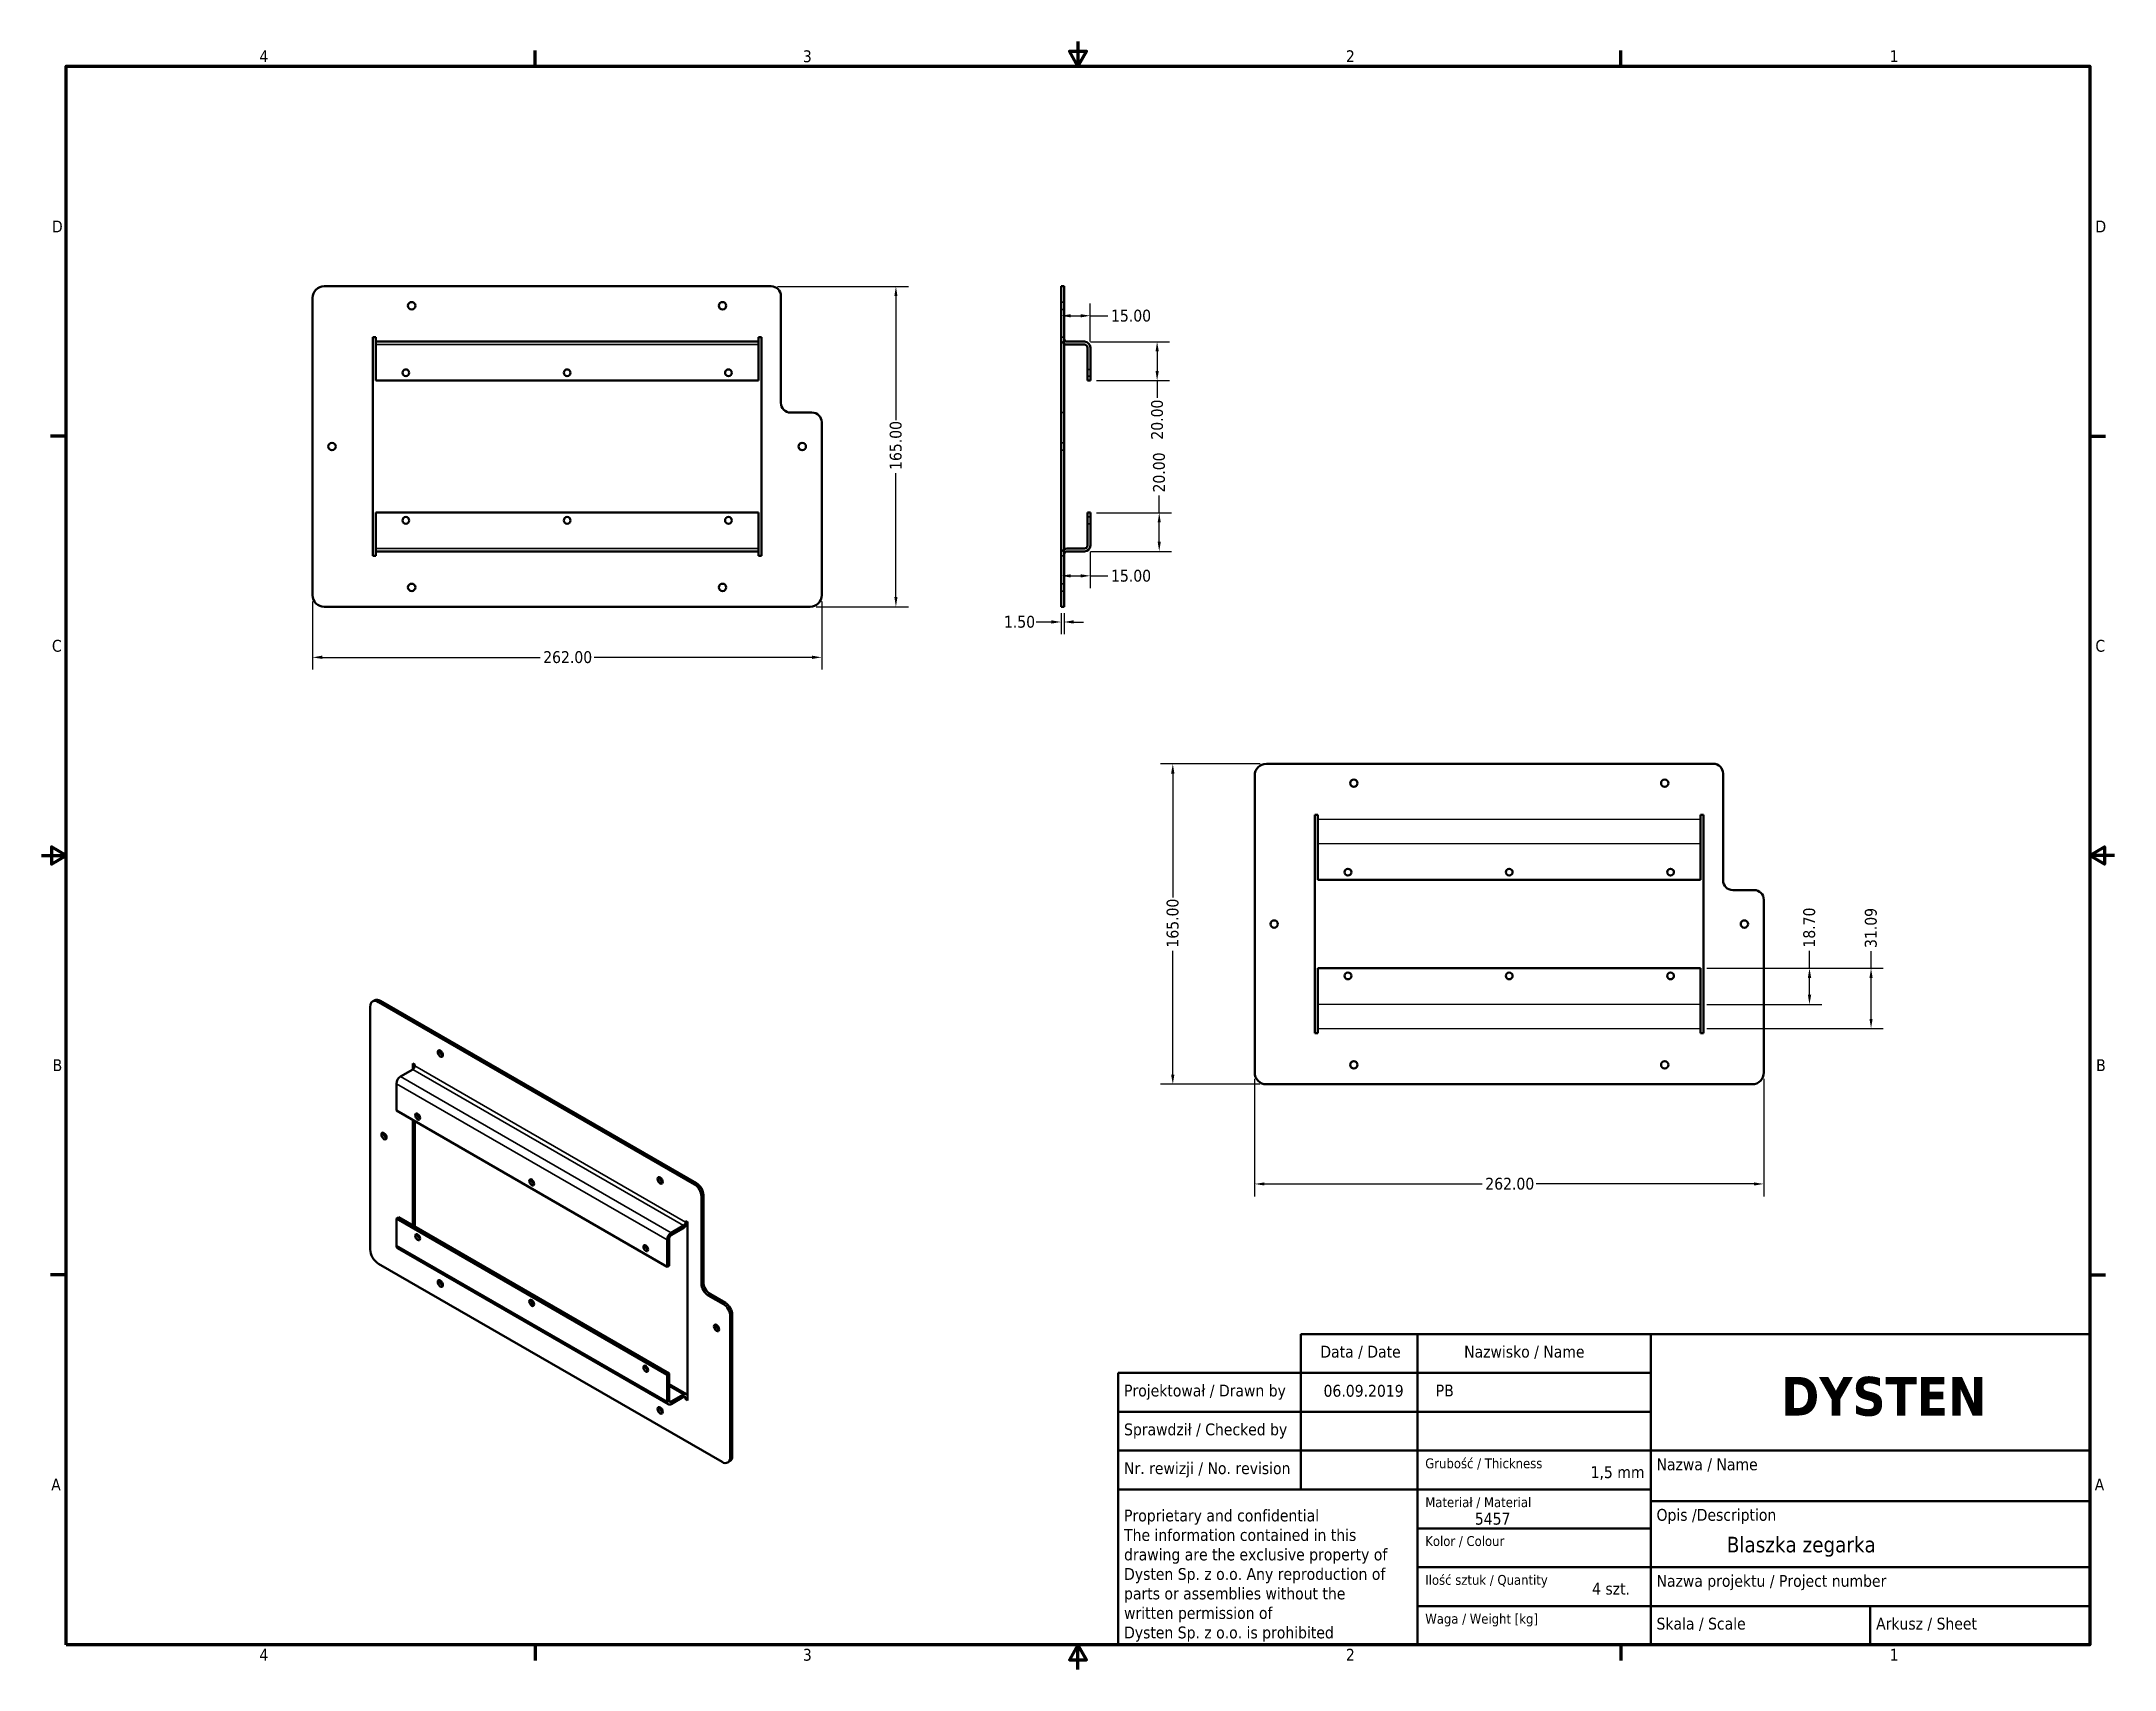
# Model space of a CAD drawing. Header units: millimetres. Extents: x 25 to 1092, y 13 to 851.
import ezdxf
from ezdxf.enums import TextEntityAlignment as Align

# ---------------------------------------------------------------- set-up
doc = ezdxf.new("R2010")
doc.units = ezdxf.units.MM
doc.header["$LTSCALE"] = 2
for name, color, linetype, lineweight in [('Linia środkowa zgięcia (ANSI)', 7, 'Continuous', 25), ('Obramowanie (ANSI)', 7, 'Continuous', 70), ('Tytuł (ANSI)', 7, 'Continuous', 50), ('Ukryty (ANSI)', 7, 'Continuous', 35), ('Widoczne (ANSI)', 7, 'Continuous', 50), ('Widoczne wąskie (ANSI)', 7, 'Continuous', 35), ('Wymiar (ANSI)', 7, 'Continuous', 25)]:
    doc.layers.add(name, color=color, linetype=linetype, lineweight=lineweight)
doc.styles.add('Styl tekstu42', font='tahoma.ttf')
doc.styles.add('Tekst notatki (ANSI)', font='tahoma.ttf')
doc.dimstyles.new('Domyślne - mm (ANSI)', dxfattribs={"dimscale": 2, "dimtxt": 3.048, "dimasz": 2.5, "dimexe": 3.175, "dimexo": 1.6002, "dimgap": 0.8, "dimtad": 0, "dimtoh": 1, "dimrnd": 1e-08, "dimzin": 4, "dimdsep": 46, "dimtxsty": 'Tekst notatki (ANSI)', "dimcen": 0.09, "dimdle": 10, "dimclrd": 256, "dimclre": 256, "dimclrt": 256, "dimadec": 1, "dimazin": 1, "dimtfac": 1, "dimtofl": 0, "dimtmove": 0, "dimatfit": 3, "dimfxl": 1, "dimtolj": 1, "dimtzin": 4, "dimlwd": -1, "dimlwe": -1, "dimarcsym": 0})

# ---------------------------------------------------------------- blocks, each defined once
blk = doc.blocks.new('Ramki Default Border')
at = {"layer": 'Obramowanie (ANSI)'}
for p, q in [((139.7, 419.1), (139.7, 423.16)), ((419.1, 419.1), (419.1, 423.16)), ((19.05, 323.85), (14.99, 323.85)), ((539.75, 323.85), (543.81, 323.85)), ((19.05, 107.95), (14.99, 107.95)), ((539.75, 107.95), (543.81, 107.95)), ((139.7, 12.7), (139.7, 8.64)), ((419.1, 12.7), (419.1, 8.64))]:
    blk.add_line(p, q, dxfattribs=at)
at = {"layer": 'Obramowanie (ANSI)', "flags": 128}
for points in [[(279.4, 425.45), (279.4, 419.1), (277.2, 422.91), (281.6, 422.91), (279.4, 419.1)], [(19.05, 12.7), (19.05, 419.1), (539.75, 419.1), (539.75, 12.7), (19.05, 12.7)], [(12.7, 215.9), (19.05, 215.9), (15.24, 218.1), (15.24, 213.7), (19.05, 215.9)], [(546.1, 215.9), (539.75, 215.9), (543.56, 218.1), (543.56, 213.7), (539.75, 215.9)], [(279.4, 6.35), (279.4, 12.7), (277.2, 8.89), (281.6, 8.89), (279.4, 12.7)]]:
    blk.add_lwpolyline(points, dxfattribs=at)
at = {"layer": 'Obramowanie (ANSI)', "char_height": 3.05, "attachment_point": 7, "style": 'Tekst notatki (ANSI)'}
for s, insert in [('4', (68.79, 420.12)), ('3', (208.6, 420.05)), ('2', (348.33, 420.12)), ('1', (488.26, 420.12)), ('D', (15.39, 376.3)), ('D', (541.17, 376.3)), ('C', (15.39, 268.3)), ('C', (541.17, 268.3)), ('B', (15.58, 160.4)), ('B', (541.36, 160.4)), ('A', (15.21, 52.45)), ('A', (540.99, 52.45)), ('4', (68.79, 8.64)), ('3', (208.6, 8.57)), ('2', (348.33, 8.64)), ('1', (488.26, 8.64))]:
    blk.add_mtext(s, dxfattribs=dict(at, insert=insert))
blk = doc.blocks.new('Tabelki rysunkowe Tabelka new')
at = {"layer": 'Tytuł (ANSI)'}
for p, q in [((529, 115), (326, 115)), ((326, 115), (326, 109)), ((356, 115), (356, 35)), ((416, 115), (416, 35)), ((529, 115), (529, 35)), ((326, 109), (326, 75)), ((279, 35), (279, 105)), ((279, 105), (356, 105)), ((356, 105), (416, 105)), ((356, 95), (279, 95)), ((356, 95), (416, 95)), ((356, 85), (279, 85)), ((356, 85), (416, 85)), ((416, 85), (529, 85)), ((356, 75), (279, 75)), ((356, 75), (416, 75)), ((416, 72), (529, 72)), ((356, 65), (416, 65)), ((356, 55), (416, 55)), ((416, 55), (529, 55)), ((356, 45), (416, 45)), ((416, 45), (529, 45)), ((472.5, 45), (472.5, 35)), ((529, 35), (279, 35))]:
    blk.add_line(p, q, dxfattribs=at)
at = {"layer": 'Tytuł (ANSI)', "style": 'Tekst notatki (ANSI)'}
for s, insert, char_height, attachment_point in [('Nazwisko / Name', (368, 112), 3.048, 1), ('Data / Date', (331, 112), 3.048, 1), ('Projektował / Drawn by', (280.5, 102), 3.048, 1), ('\\fTahoma|b1|i0;\\H10.0000;DYSTEN', (476, 104), 10, 2), ('Sprawdził / Checked by', (280.5, 92), 3.048, 1), ('Nr. rewizji / No. revision', (280.5, 82), 3.048, 1), ('\\fTahoma|b0|i0;\\H2.5400;Grubość / Thickness', (358, 83), 2.54, 1), ('Nazwa / Name', (417.5, 83), 3.048, 1), ('\\fTahoma|b0|i0;\\H2.5400;Materiał / Material', (358, 73), 2.54, 1), ('Opis /Description ', (417.5, 70), 3.048, 1), ('\\fTahoma|b0|i0;\\H2.5400;Kolor / Colour', (358, 63), 2.54, 1), ('\\fTahoma|b0|i0;\\H2.5400;Ilość sztuk / Quantity', (358, 53), 2.54, 1), ('Nazwa projektu / Project number', (417.5, 53), 3.048, 1), ('\\fTahoma|b0|i0;\\H2.5400;Waga / Weight [kg]', (358, 43), 2.54, 1), ('Skala / Scale', (417.5, 42), 3.048, 1), ('Arkusz / Sheet', (474, 42), 3.048, 1)]:
    blk.add_mtext(s, dxfattribs=dict(at, insert=insert, char_height=char_height, attachment_point=attachment_point))
at = {"layer": 'Tytuł (ANSI)', "insert": (280.5, 69.84), "char_height": 3.048, "attachment_point": 1, "line_spacing_factor": 0.987884, "style": 'Tekst notatki (ANSI)'}
blk.add_mtext('Proprietary and confidential\\PThe information contained in this\\Pdrawing are the exclusive property of\\PDysten Sp. z o.o. Any reproduction of\\Pparts or assemblies without the\\Pwritten permission of\\PDysten Sp. z o.o. is prohibited', dxfattribs=at)
at = {"layer": 'Tytuł (ANSI)'}
for tag, p, height, style in [('Data_001', (331.83, 98.89), 3.05, 'Tekst notatki (ANSI)'), ('Projektował_001', (360.69, 98.95), 3.05, 'Tekst notatki (ANSI)'), ('Grubość_materiału_001', (400.54, 77.94), 3.05, 'Tekst notatki (ANSI)'), ('Materiał_001', (370.75, 65.95), 3.05, 'Tekst notatki (ANSI)'), ('Nazwa_części_001', (435.59, 58.82), 4, 'Styl tekstu42'), ('Ilość_sztuk_001', (400.92, 47.95), 3.05, 'Tekst notatki (ANSI)')]:
    blk.add_attdef(tag, p, '', height=height, dxfattribs=dict(at, style=style))
at = {"layer": 'Tytuł (ANSI)', "style": 'Tekst notatki (ANSI)'}
for tag, p in [('kiedy_sprawdził', (332, 92)), ('Kto_zatwierdził', (361, 92)), ('Nr_części', (465.47, 80.14)), ('RAL', (395.29, 61)), ('Nr_projektu', (499.73, 51)), ('Waga', (401, 41))]:
    blk.add_attdef(tag, text='', height=3.05, dxfattribs=at).set_placement(p, align=Align.TOP_LEFT)
blk = doc.blocks.new('*D5')
at = {"layer": 'Defpoints', "color": 0, "transparency": 16777216}
for p in [(562.1, 696.3), (599.5, 696.3), (565.1, 676.3)]:
    blk.add_point(p, dxfattribs=at)
at = {"layer": 'Wymiar (ANSI)', "transparency": 16777216}
for p, q in [((565.3, 696.3), (605.9, 696.3)), ((599.5, 691.3), (599.5, 681.3)), ((568.3, 676.3), (605.9, 676.3)), ((599.5, 676.3), (599.5, 667.5))]:
    blk.add_line(p, q, dxfattribs=at)
for points in [[(598.7, 691.3), (600.4, 691.3), (599.5, 696.3)], [(598.7, 681.3), (600.4, 681.3), (599.5, 676.3)]]:
    blk.add_solid(points, dxfattribs=at)
at = {"layer": 'Wymiar (ANSI)', "transparency": 16777216, "insert": (596.4, 645.9), "char_height": 6.1, "attachment_point": 1, "rotation": 90, "style": 'Tekst notatki (ANSI)'}
blk.add_mtext('\\A1;20.00', dxfattribs=at)
blk = doc.blocks.new('*D6')
at = {"layer": 'Defpoints', "color": 0, "transparency": 16777216}
for p in [(550.1, 709.7), (550.1, 709.7), (565.1, 693.3)]:
    blk.add_point(p, dxfattribs=at)
at = {"layer": 'Wymiar (ANSI)', "transparency": 16777216}
for p, q in [((565.1, 696.5), (565.1, 716)), ((555.1, 709.7), (560.1, 709.7)), ((565.1, 709.7), (574.2, 709.7))]:
    blk.add_line(p, q, dxfattribs=at)
for points in [[(555.1, 710.5), (555.1, 708.8), (550.1, 709.7)], [(560.1, 710.5), (560.1, 708.8), (565.1, 709.7)]]:
    blk.add_solid(points, dxfattribs=at)
at = {"layer": 'Wymiar (ANSI)', "transparency": 16777216, "insert": (575.8, 712.8), "char_height": 6.1, "attachment_point": 1, "style": 'Tekst notatki (ANSI)'}
blk.add_mtext('\\A1;15.00', dxfattribs=at)
blk = doc.blocks.new('*D7')
at = {"layer": 'Defpoints', "color": 0, "transparency": 16777216}
for p in [(565.1, 608.3), (562.1, 588.3), (600.6, 588.3)]:
    blk.add_point(p, dxfattribs=at)
at = {"layer": 'Wymiar (ANSI)', "transparency": 16777216}
for p, q in [((568.3, 608.3), (607, 608.3)), ((600.6, 608.3), (600.6, 617.1)), ((600.6, 593.3), (600.6, 603.3)), ((565.3, 588.3), (607, 588.3))]:
    blk.add_line(p, q, dxfattribs=at)
for points in [[(599.8, 603.3), (601.4, 603.3), (600.6, 608.3)], [(599.8, 593.3), (601.4, 593.3), (600.6, 588.3)]]:
    blk.add_solid(points, dxfattribs=at)
at = {"layer": 'Wymiar (ANSI)', "transparency": 16777216, "insert": (597.4, 618.7), "char_height": 6.1, "attachment_point": 1, "rotation": 90, "style": 'Tekst notatki (ANSI)'}
blk.add_mtext('\\A1;20.00', dxfattribs=at)
blk = doc.blocks.new('*D8')
at = {"layer": 'Defpoints', "color": 0, "transparency": 16777216}
for p in [(565.1, 591.3), (550.1, 575.8), (550.1, 575.8)]:
    blk.add_point(p, dxfattribs=at)
at = {"layer": 'Wymiar (ANSI)', "transparency": 16777216}
for p, q in [((565.1, 588.1), (565.1, 569.4)), ((555.1, 575.8), (560.1, 575.8)), ((565.1, 575.8), (574.2, 575.8))]:
    blk.add_line(p, q, dxfattribs=at)
for points in [[(555.1, 576.6), (555.1, 574.9), (550.1, 575.8)], [(560.1, 576.6), (560.1, 574.9), (565.1, 575.8)]]:
    blk.add_solid(points, dxfattribs=at)
at = {"layer": 'Wymiar (ANSI)', "transparency": 16777216, "insert": (575.8, 578.9), "char_height": 6.1, "attachment_point": 1, "style": 'Tekst notatki (ANSI)'}
blk.add_mtext('\\A1;15.00', dxfattribs=at)
blk = doc.blocks.new('*D9')
at = {"layer": 'Defpoints', "color": 0, "transparency": 16777216}
for p in [(550.1, 559.8), (551.6, 559.8), (551.6, 552)]:
    blk.add_point(p, dxfattribs=at)
at = {"layer": 'Wymiar (ANSI)', "transparency": 16777216}
for p, q in [((550.1, 556.6), (550.1, 545.7)), ((551.6, 556.6), (551.6, 545.7)), ((545.1, 552), (537.3, 552)), ((556.6, 552), (561.6, 552))]:
    blk.add_line(p, q, dxfattribs=at)
for points in [[(545.1, 552.9), (545.1, 551.2), (550.1, 552)], [(556.6, 552.9), (556.6, 551.2), (551.6, 552)]]:
    blk.add_solid(points, dxfattribs=at)
at = {"layer": 'Wymiar (ANSI)', "transparency": 16777216, "insert": (520.7, 555.2), "char_height": 6.1, "attachment_point": 1, "style": 'Tekst notatki (ANSI)'}
blk.add_mtext('\\A1;1.50', dxfattribs=at)
blk = doc.blocks.new('*D10')
at = {"layer": 'Defpoints', "color": 0, "transparency": 16777216}
for p in [(164.9, 565.8), (426.9, 565.8), (426.9, 533.8)]:
    blk.add_point(p, dxfattribs=at)
at = {"layer": 'Wymiar (ANSI)', "transparency": 16777216}
for p, q in [((164.9, 562.6), (164.9, 527.5)), ((426.9, 562.6), (426.9, 527.5)), ((169.9, 533.8), (282, 533.8)), ((421.9, 533.8), (309.8, 533.8))]:
    blk.add_line(p, q, dxfattribs=at)
for points in [[(169.9, 534.7), (169.9, 533), (164.9, 533.8)], [(421.9, 534.7), (421.9, 533), (426.9, 533.8)]]:
    blk.add_solid(points, dxfattribs=at)
at = {"layer": 'Wymiar (ANSI)', "transparency": 16777216, "insert": (283.6, 537), "char_height": 6.1, "attachment_point": 1, "style": 'Tekst notatki (ANSI)'}
blk.add_mtext('\\A1;262.00', dxfattribs=at)
blk = doc.blocks.new('*D11')
at = {"layer": 'Defpoints', "color": 0, "transparency": 16777216}
for p in [(400.9, 724.8), (420.9, 559.8), (465.1, 559.8)]:
    blk.add_point(p, dxfattribs=at)
at = {"layer": 'Wymiar (ANSI)', "transparency": 16777216}
for p, q in [((404.1, 724.8), (471.5, 724.8)), ((465.1, 719.8), (465.1, 656)), ((465.1, 564.8), (465.1, 628.7)), ((424.1, 559.8), (471.5, 559.8))]:
    blk.add_line(p, q, dxfattribs=at)
for points in [[(464.3, 719.8), (465.9, 719.8), (465.1, 724.8)], [(464.3, 564.8), (465.9, 564.8), (465.1, 559.8)]]:
    blk.add_solid(points, dxfattribs=at)
at = {"layer": 'Wymiar (ANSI)', "transparency": 16777216, "insert": (461.9, 630.3), "char_height": 6.1, "attachment_point": 1, "rotation": 90, "style": 'Tekst notatki (ANSI)'}
blk.add_mtext('\\A1;165.00', dxfattribs=at)
blk = doc.blocks.new('*D12')
at = {"layer": 'Defpoints', "color": 0, "transparency": 16777216}
for p in [(655.7, 479), (607.6, 314), (655.7, 314)]:
    blk.add_point(p, dxfattribs=at)
at = {"layer": 'Wymiar (ANSI)', "transparency": 16777216}
for p, q in [((652.5, 479), (601.2, 479)), ((607.6, 474), (607.6, 410.2)), ((607.6, 319), (607.6, 382.8)), ((652.5, 314), (601.2, 314))]:
    blk.add_line(p, q, dxfattribs=at)
for points in [[(606.7, 474), (608.4, 474), (607.6, 479)], [(606.7, 319), (608.4, 319), (607.6, 314)]]:
    blk.add_solid(points, dxfattribs=at)
at = {"layer": 'Wymiar (ANSI)', "transparency": 16777216, "insert": (604.4, 384.4), "char_height": 6.1, "attachment_point": 1, "rotation": 90, "style": 'Tekst notatki (ANSI)'}
blk.add_mtext('\\A1;165.00', dxfattribs=at)
blk = doc.blocks.new('*D13')
at = {"layer": 'Defpoints', "color": 0, "transparency": 16777216}
for p in [(649.7, 320), (911.7, 320), (911.7, 262.7)]:
    blk.add_point(p, dxfattribs=at)
at = {"layer": 'Wymiar (ANSI)', "transparency": 16777216}
for p, q in [((649.7, 316.8), (649.7, 256.3)), ((911.7, 316.8), (911.7, 256.3)), ((654.7, 262.7), (766.8, 262.7)), ((906.7, 262.7), (794.6, 262.7))]:
    blk.add_line(p, q, dxfattribs=at)
for points in [[(654.7, 263.5), (654.7, 261.9), (649.7, 262.7)], [(906.7, 263.5), (906.7, 261.9), (911.7, 262.7)]]:
    blk.add_solid(points, dxfattribs=at)
at = {"layer": 'Wymiar (ANSI)', "transparency": 16777216, "insert": (768.4, 265.9), "char_height": 6.1, "attachment_point": 1, "style": 'Tekst notatki (ANSI)'}
blk.add_mtext('\\A1;262.00', dxfattribs=at)
blk = doc.blocks.new('*D14')
at = {"layer": 'Defpoints', "color": 0, "transparency": 16777216}
for p in [(879.2, 373.8), (879.2, 342.7), (966.9, 342.7)]:
    blk.add_point(p, dxfattribs=at)
at = {"layer": 'Wymiar (ANSI)', "transparency": 16777216}
for p, q in [((882.4, 373.8), (973.2, 373.8)), ((966.9, 373.8), (966.9, 382.6)), ((966.9, 347.7), (966.9, 368.8)), ((882.4, 342.7), (973.2, 342.7))]:
    blk.add_line(p, q, dxfattribs=at)
for points in [[(966.1, 368.8), (967.7, 368.8), (966.9, 373.8)], [(966.1, 347.7), (967.7, 347.7), (966.9, 342.7)]]:
    blk.add_solid(points, dxfattribs=at)
at = {"layer": 'Wymiar (ANSI)', "transparency": 16777216, "insert": (963.7, 384.2), "char_height": 6.1, "attachment_point": 1, "rotation": 90, "style": 'Tekst notatki (ANSI)'}
blk.add_mtext('\\A1;31.09', dxfattribs=at)
blk = doc.blocks.new('*D15')
at = {"layer": 'Defpoints', "color": 0, "transparency": 16777216}
for p in [(879.2, 373.8), (879.2, 355.1), (935.2, 355.1)]:
    blk.add_point(p, dxfattribs=at)
at = {"layer": 'Wymiar (ANSI)', "transparency": 16777216}
for p, q in [((882.4, 373.8), (941.6, 373.8)), ((935.2, 373.8), (935.2, 382.8)), ((935.2, 360.1), (935.2, 368.8)), ((882.4, 355.1), (941.6, 355.1))]:
    blk.add_line(p, q, dxfattribs=at)
for points in [[(934.4, 368.8), (936.1, 368.8), (935.2, 373.8)], [(934.4, 360.1), (936.1, 360.1), (935.2, 355.1)]]:
    blk.add_solid(points, dxfattribs=at)
at = {"layer": 'Wymiar (ANSI)', "transparency": 16777216, "insert": (932, 384.4), "char_height": 6.1, "attachment_point": 1, "rotation": 90, "style": 'Tekst notatki (ANSI)'}
blk.add_mtext('\\A1;18.70', dxfattribs=at)

msp = doc.modelspace()

# ---------------------------------------------------------------- linework, layer by layer
at = {"layer": 'Linia środkowa zgięcia (ANSI)'}
for p, q in [((879.22, 450.324), (682.22, 450.324)), ((682.22, 437.931), (879.22, 437.931)), ((879.22, 355.11), (682.22, 355.11)), ((682.22, 342.717), (879.22, 342.717))]:
    msp.add_line(p, q, dxfattribs=at)
at = {"layer": 'Ukryty (ANSI)'}
for p, q in [((550.15, 716.74), (551.65, 716.74)), ((550.15, 712.94), (551.65, 712.94)), ((394.41, 694.84), (197.41, 694.84)), ((551.65, 698.59), (550.15, 698.59)), ((563.65, 682.09), (565.15, 682.09)), ((563.65, 678.59), (565.15, 678.59)), ((551.65, 659.84), (550.15, 659.84)), ((550.15, 644.24), (551.65, 644.24)), ((550.15, 640.44), (551.65, 640.44)), ((563.65, 606.09), (565.15, 606.09)), ((563.65, 602.59), (565.15, 602.59)), ((197.41, 589.84), (394.41, 589.84)), ((551.65, 586.09), (550.15, 586.09)), ((550.15, 571.74), (551.65, 571.74)), ((550.15, 567.94), (551.65, 567.94))]:
    msp.add_line(p, q, dxfattribs=at)
for centre, start, end in [((553.15, 697.84), 180, 240), ((553.15, 586.84), 120, 180)]:
    msp.add_arc(centre, 3, start, end, dxfattribs=at)
at = {"layer": 'Widoczne (ANSI)'}
for p, q in [((164.91, 565.84), (164.91, 718.84)), ((170.91, 724.84), (400.91, 724.84)), ((405.91, 664.84), (405.91, 719.84)), ((550.15, 718.84), (550.15, 724.84)), ((551.65, 724.84), (550.15, 724.84)), ((550.15, 565.84), (550.15, 718.84)), ((551.65, 724.84), (551.65, 718.84)), ((551.65, 565.84), (551.65, 718.84)), ((195.91, 586.09), (195.91, 698.59)), ((195.91, 698.59), (197.41, 698.59)), ((197.41, 698.59), (197.41, 697.84)), ((197.41, 697.84), (197.41, 696.34)), ((197.41, 696.34), (394.41, 696.34)), ((197.41, 693.34), (197.41, 696.34)), ((394.41, 698.59), (395.91, 698.59)), ((394.41, 697.84), (394.41, 698.59)), ((394.41, 697.84), (394.41, 696.34)), ((394.41, 693.34), (394.41, 696.34)), ((395.91, 698.59), (395.91, 586.09)), ((562.15, 696.34), (553.15, 696.34)), ((562.15, 694.84), (553.15, 694.84)), ((197.41, 693.34), (197.41, 676.34)), ((394.41, 676.34), (394.41, 693.34)), ((563.65, 693.34), (563.65, 676.34)), ((565.15, 693.34), (565.15, 676.34)), ((197.41, 676.34), (394.41, 676.34)), ((565.15, 676.34), (563.65, 676.34)), ((421.91, 659.84), (410.91, 659.84)), ((426.91, 654.84), (426.91, 565.84)), ((197.41, 608.34), (197.41, 591.34)), ((394.41, 608.34), (197.41, 608.34)), ((394.41, 591.34), (394.41, 608.34)), ((565.15, 608.34), (563.65, 608.34)), ((563.65, 608.34), (563.65, 591.34)), ((565.15, 608.34), (565.15, 591.34)), ((197.41, 591.34), (197.41, 588.34)), ((197.41, 586.84), (197.41, 588.34)), ((394.41, 588.34), (197.41, 588.34)), ((197.41, 586.84), (197.41, 586.09)), ((394.41, 591.34), (394.41, 588.34)), ((394.41, 586.84), (394.41, 588.34)), ((394.41, 586.09), (394.41, 586.84)), ((553.15, 589.84), (562.15, 589.84)), ((553.15, 588.34), (562.15, 588.34)), ((197.41, 586.09), (195.91, 586.09)), ((395.91, 586.09), (394.41, 586.09)), ((550.15, 559.84), (550.15, 565.84)), ((551.65, 565.84), (551.65, 559.84)), ((420.91, 559.84), (170.91, 559.84)), ((550.15, 559.84), (551.65, 559.84)), ((649.72, 473.02), (649.72, 320.02)), ((885.72, 479.02), (655.72, 479.02)), ((890.72, 419.02), (890.72, 474.02)), ((680.72, 452.77), (682.22, 452.77)), ((680.72, 340.27), (680.72, 452.77)), ((682.22, 452.77), (682.22, 419.235)), ((879.22, 452.77), (880.72, 452.77)), ((879.22, 419.235), (879.22, 452.77)), ((880.72, 452.77), (880.72, 340.27)), ((682.22, 419.235), (879.22, 419.235)), ((906.72, 414.02), (895.72, 414.02)), ((911.72, 320.02), (911.72, 409.02)), ((682.22, 373.806), (682.22, 340.27)), ((879.22, 373.806), (682.22, 373.806)), ((879.22, 340.27), (879.22, 373.806)), ((194.591, 229.003), (194.591, 353.927)), ((196.894, 357.286), (195.834, 356.674)), ((198.834, 356.377), (361.468, 262.48)), ((199.894, 356.989), (362.529, 263.092)), ((682.22, 340.27), (680.72, 340.27)), ((880.72, 340.27), (879.22, 340.27)), ((210.147, 318.001), (216.511, 321.676)), ((216.511, 321.676), (216.511, 324.738)), ((216.511, 324.738), (217.572, 324.125)), ((217.572, 324.125), (217.572, 323.513)), ((208.026, 314.327), (208.026, 300.447)), ((655.72, 314.02), (905.72, 314.02)), ((208.026, 300.447), (347.326, 220.022)), ((216.511, 241.251), (216.511, 295.548)), ((217.572, 294.935), (217.572, 240.638)), ((365.004, 211.449), (365.004, 256.356)), ((366.064, 256.968), (366.064, 212.061)), ((208.026, 244.925), (209.087, 245.537)), ((348.387, 165.112), (209.087, 245.537)), ((208.026, 244.925), (208.026, 231.045)), ((347.326, 164.5), (208.026, 244.925)), ((355.811, 241.251), (349.447, 237.576)), ((355.811, 240.026), (349.447, 236.352)), ((356.872, 243.7), (357.933, 243.088)), ((356.872, 243.088), (356.872, 243.7)), ((357.933, 243.088), (357.933, 151.232)), ((347.947, 149.246), (208.647, 229.671)), ((347.326, 220.022), (347.326, 233.902)), ((348.387, 220.634), (348.387, 234.515)), ((375.61, 119.593), (198.834, 221.655)), ((347.326, 220.022), (348.387, 220.634)), ((376.317, 200.834), (368.539, 205.325)), ((369.6, 205.937), (377.378, 201.447)), ((379.853, 194.71), (379.853, 122.042)), ((380.914, 195.323), (380.914, 122.655)), ((347.326, 164.5), (348.387, 165.112)), ((347.326, 150.62), (347.326, 164.5)), ((348.387, 151.232), (348.387, 165.112)), ((348.387, 159.595), (357.311, 154.442)), ((349.447, 150.62), (355.811, 154.294)), ((349.447, 149.395), (355.811, 153.069)), ((356.872, 151.844), (357.933, 152.457)), ((356.872, 151.844), (356.872, 152.457)), ((357.933, 151.232), (356.872, 151.844)), ((379.671, 119.908), (378.61, 119.296))]:
    msp.add_line(p, q, dxfattribs=at)
for centre, radius in [((215.91, 714.84), 1.9), ((375.91, 714.84), 1.9), ((212.91, 680.34), 1.75), ((295.91, 680.34), 1.75), ((378.91, 680.34), 1.75), ((174.91, 642.34), 1.9), ((416.91, 642.34), 1.9), ((212.91, 604.34), 1.75), ((295.91, 604.34), 1.75), ((378.91, 604.34), 1.75), ((215.91, 569.84), 1.9), ((375.91, 569.84), 1.9), ((700.72, 469.02), 1.9), ((860.72, 469.02), 1.9), ((697.72, 423.235), 1.75), ((780.72, 423.235), 1.75), ((863.72, 423.235), 1.75), ((659.72, 396.52), 1.9), ((901.72, 396.52), 1.9), ((697.72, 369.806), 1.75), ((780.72, 369.806), 1.75), ((863.72, 369.806), 1.75), ((700.72, 324.02), 1.9), ((860.72, 324.02), 1.9)]:
    msp.add_circle(centre, radius, dxfattribs=at)
for centre, radius, start, end in [((170.91, 718.84), 6, 90, 180), ((400.91, 719.84), 5, 0, 90), ((553.15, 697.84), 1.5, 180, 270), ((553.15, 697.84), 3, 240, 270), ((562.15, 693.34), 3, 0, 90), ((562.15, 693.34), 1.5, 0, 90), ((410.91, 664.84), 5, 180, 270), ((421.91, 654.84), 5, 0, 90), ((553.15, 586.84), 3, 90, 120), ((553.15, 586.84), 1.5, 90, 180), ((562.15, 591.34), 3, 270, 0), ((562.15, 591.34), 1.5, 270, 0), ((170.91, 565.84), 6, 180, 270), ((420.91, 565.84), 6, 270, 0), ((655.72, 473.02), 6, 90, 180), ((885.72, 474.02), 5, 0, 90), ((895.72, 419.02), 5, 180, 270), ((906.72, 409.02), 5, 0, 90), ((655.72, 320.02), 6, 180, 270), ((905.72, 320.02), 6, 270, 0)]:
    msp.add_arc(centre, radius, start, end, dxfattribs=at)
for centre, major_axis, start_param, end_param in [((198.834, 351.478), (-3, 5.196), 5.49778714, 7.06858347), ((199.894, 352.09), (-3, 5.196), 5.49778714, 6.28318531), ((231.714, 330.453), (0.95, -1.645), 3.73385828, 5.69091968), ((216.511, 322.9), (-0.75, -1.299), 0.78539816, 2.35619449), ((210.147, 315.552), (-1.5, -2.598), 3.92699082, 5.49778714), ((220.047, 297.997), (0.875, -1.516), 3.79273011, 5.63204785), ((202.723, 287.995), (0.95, -1.645), 3.73385828, 5.69091968), ((278.737, 264.113), (0.875, -1.516), 3.79273011, 5.63204785), ((344.851, 265.133), (0.95, -1.645), 3.73385828, 5.69091968), ((361.468, 258.397), (2.5, -4.33), 0.78539816, 2.35619449), ((362.529, 259.01), (-2.5, 4.33), 3.92699082, 5.49778714), ((220.047, 235.944), (0.875, -1.516), 3.79273011, 5.63204785), ((349.447, 235.127), (-1.5, -2.598), 3.92699082, 5.49778714), ((349.447, 235.127), (-0.75, -1.299), 3.92699082, 5.49778714), ((355.811, 242.475), (-1.5, -2.598), 0.78539816, 2.12978619), ((355.811, 242.475), (-0.75, -1.299), 0.78539816, 2.35619449), ((198.834, 226.554), (-3, 5.196), 0.78539816, 2.35619449), ((210.147, 232.269), (-1.5, -2.598), 5.49778714, 6.28318531), ((337.426, 230.228), (0.875, -1.516), 3.79273011, 5.63204785), ((231.714, 212.061), (0.95, -1.645), 3.73385828, 5.69091968), ((278.737, 202.059), (0.875, -1.516), 3.79273011, 5.63204785), ((368.539, 209.407), (2.5, -4.33), 3.92699082, 5.49778714), ((369.6, 210.02), (-2.5, 4.33), 0.78539816, 2.35619449), ((376.317, 196.752), (2.5, -4.33), 0.78539816, 2.35619449), ((377.378, 197.364), (-2.5, 4.33), 3.92699082, 5.49778714), ((373.842, 189.199), (0.95, -1.645), 3.73385828, 5.69091968), ((337.426, 168.174), (0.875, -1.516), 3.79273011, 5.63204785), ((349.447, 151.844), (-1.5, -2.598), 5.49778714, 7.06858347), ((349.447, 151.844), (-0.75, -1.299), 5.49778714, 7.06858347), ((355.811, 151.844), (1.5, 2.598), 5.49778714, 7.06858347), ((355.811, 151.844), (0.75, 1.299), 5.49778714, 7.06858347), ((344.851, 146.741), (0.95, -1.645), 3.73385828, 5.69091968), ((375.61, 124.492), (3, -5.196), 5.49778714, 7.06858347), ((376.671, 125.104), (3, -5.196), 0, 0.78539816)]:
    msp.add_ellipse(centre, major_axis=major_axis, ratio=0.57735027, start_param=start_param, end_param=end_param, dxfattribs=at)
for centre, major_axis in [((230.653, 329.841), (0.95, -1.645)), ((218.986, 297.385), (0.875, -1.516)), ((201.662, 287.383), (0.95, -1.645)), ((277.676, 263.5), (0.875, -1.516)), ((343.79, 264.521), (0.95, -1.645)), ((218.986, 235.331), (0.875, -1.516)), ((336.366, 229.616), (0.875, -1.516)), ((230.653, 211.449), (0.95, -1.645)), ((277.676, 201.447), (0.875, -1.516)), ((372.782, 188.587), (0.95, -1.645)), ((336.366, 167.562), (0.875, -1.516)), ((343.79, 146.129), (0.95, -1.645))]:
    msp.add_ellipse(centre, major_axis=major_axis, ratio=0.57735027, dxfattribs=at)
at = {"layer": 'Widoczne wąskie (ANSI)'}
for p, q in [((198.834, 356.377), (199.894, 356.989)), ((355.811, 241.251), (216.511, 321.676)), ((217.572, 323.513), (356.872, 243.088)), ((347.326, 233.902), (208.026, 314.327)), ((210.147, 318.001), (349.447, 237.576)), ((362.529, 263.092), (361.468, 262.48)), ((365.004, 256.356), (366.064, 256.968)), ((208.026, 231.045), (347.326, 150.62)), ((366.064, 212.061), (365.004, 211.449)), ((368.539, 205.325), (369.6, 205.937)), ((377.378, 201.447), (376.317, 200.834)), ((379.853, 194.71), (380.914, 195.323)), ((355.811, 154.294), (348.387, 158.58)), ((348.387, 151.232), (349.447, 150.62)), ((356.872, 152.457), (355.811, 153.069)), ((380.914, 122.655), (379.853, 122.042))]:
    msp.add_line(p, q, dxfattribs=at)

# ---------------------------------------------------------------- block references
at = {"xscale": 2, "yscale": 2, "zscale": 2}
msp.add_blockref('Ramki Default Border', (0, 0), dxfattribs=at)
msp.add_blockref('Tabelki rysunkowe Tabelka new', (21.5, -44.6), dxfattribs=at).add_auto_attribs({'Projektował_001': 'PB', 'Data_001': '06.09.2019', 'Materiał_001': '5457', 'Grubość_materiału_001': '1,5 mm', 'Ilość_sztuk_001': '4 szt.', 'Nazwa_części_001': 'Blaszka zegarka'})

# ---------------------------------------------------------------- dimensions: what is measured, and where the dimension line sits
at = {"layer": 'Wymiar (ANSI)'}
for base, p1, p2, angle, override, picture, middle in [((465.102, 559.84), (400.91, 724.84), (420.91, 559.84), 270, {"dimgap": 0.8, "dimtoh": 0, "dimdec": 2, "dimtol": 0, "dimlim": 0, "dimtp": 0, "dimtm": 0, "dimtdec": 2, "dimatfit": 1}, '*D11', (465.102, 642.34)), ((550.15, 709.669), (565.15, 693.34), (550.15, 709.669), 180, {"dimgap": 0.8, "dimtoh": 0, "dimdec": 2, "dimse2": 1, "dimtol": 0, "dimlim": 0, "dimtp": 0, "dimtm": 0, "dimtdec": 2, "dimatfit": 2}, '*D6', (585.577, 709.669)), ((599.537, 696.34), (565.15, 676.34), (562.15, 696.34), 90, {"dimgap": 0.8, "dimtoh": 0, "dimdec": 2, "dimtol": 0, "dimlim": 0, "dimtp": 0, "dimtm": 0, "dimtdec": 2, "dimatfit": 2}, '*D5', (599.537, 655.912)), ((600.615, 588.34), (565.15, 608.34), (562.15, 588.34), 90, {"dimgap": 0.8, "dimtoh": 0, "dimdec": 2, "dimtol": 0, "dimlim": 0, "dimtp": 0, "dimtm": 0, "dimtdec": 2, "dimatfit": 2}, '*D7', (600.615, 628.767)), ((550.15, 575.762), (565.15, 591.34), (550.15, 575.762), 180, {"dimgap": 0.8, "dimtoh": 0, "dimdec": 2, "dimse2": 1, "dimtol": 0, "dimlim": 0, "dimtp": 0, "dimtm": 0, "dimtdec": 2, "dimatfit": 2}, '*D8', (585.577, 575.762)), ((551.65, 552.045), (550.15, 559.84), (551.65, 559.84), 180, {"dimgap": 0.8, "dimtoh": 0, "dimdec": 2, "dimtol": 0, "dimlim": 0, "dimtp": 0, "dimtm": 0, "dimtdec": 2, "dimatfit": 1}, '*D9', (528.153, 552.045)), ((607.563, 314.02), (655.72, 479.02), (655.72, 314.02), 90, {"dimgap": 0.8, "dimtoh": 0, "dimdec": 2, "dimtol": 0, "dimlim": 0, "dimtp": 0, "dimtm": 0, "dimtdec": 2, "dimatfit": 1}, '*D12', (607.563, 396.52)), ((935.22, 355.11), (879.22, 373.806), (879.22, 355.11), 90, {"dimgap": 0.8, "dimtoh": 0, "dimdec": 2, "dimtol": 0, "dimlim": 0, "dimtp": 0, "dimtm": 0, "dimtdec": 2, "dimatfit": 2}, '*D15', (935.22, 394.234)), ((966.897, 342.717), (879.22, 373.806), (879.22, 342.717), 90, {"dimgap": 0.8, "dimtoh": 0, "dimdec": 2, "dimtol": 0, "dimlim": 0, "dimtp": 0, "dimtm": 0, "dimtdec": 2, "dimatfit": 2}, '*D14', (966.897, 394.234)), ((911.72, 262.697), (649.72, 320.02), (911.72, 320.02), 180, {"dimgap": 0.8, "dimtoh": 0, "dimdec": 2, "dimtol": 0, "dimlim": 0, "dimtp": 0, "dimtm": 0, "dimtdec": 2, "dimatfit": 1}, '*D13', (780.72, 262.697))]:
    dim = msp.add_linear_dim(base=base, p1=p1, p2=p2, angle=angle, dimstyle='Domyślne - mm (ANSI)', override=override, dxfattribs=at)
    dim.commit()
    dim.dimension.update_dxf_attribs({"geometry": picture, "text_midpoint": middle, "dimtype": 160})
dim = msp.add_linear_dim(base=(426.91, 533.84), p1=(164.91, 565.84), p2=(426.91, 565.84), dimstyle='Domyślne - mm (ANSI)', override={"dimgap": 0.8, "dimtoh": 0, "dimdec": 2, "dimtol": 0, "dimlim": 0, "dimtp": 0, "dimtm": 0, "dimtdec": 2, "dimatfit": 1}, dxfattribs=at)
dim.commit()
dim.dimension.update_dxf_attribs({"geometry": '*D10', "text_midpoint": (295.91, 533.84), "dimtype": 160})

doc.saveas('drawing.dxf')
